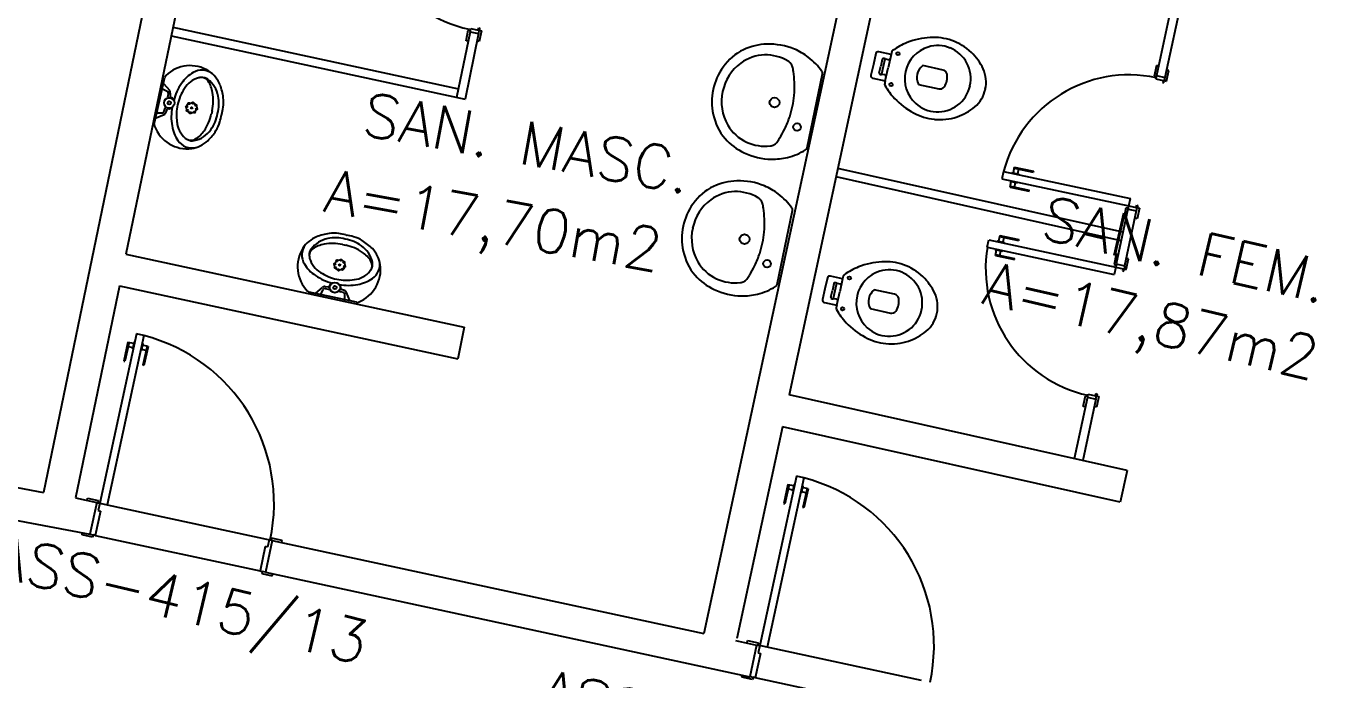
# Model space of a CAD drawing. Extents: x -152 to 150, y 325 to 437.
# Drawn here: x 71.87 to 77.9, y 360.64 to 363.66 of the extents above; entities that cross this region are included whole.
import ezdxf
from ezdxf.enums import TextEntityAlignment as Align

# ---------------------------------------------------------------- set-up
doc = ezdxf.new("R2010")
doc.units = 0
doc.header["$LTSCALE"] = 0.01
doc.header["$MEASUREMENT"] = 0
for name, color, linetype in [('ALV', 2, 'CONTINUOUS'), ('AREA', 2, 'CONTINUOUS'), ('DIV', 2, 'CONTINUOUS'), ('MAÇANETA', 2, 'CONTINUOUS'), ('PEÇAS', 1, 'CONTINUOUS'), ('PISO', 1, 'CONTINUOUS'), ('PORTA', 2, 'CONTINUOUS'), ('TEXTO', 2, 'CONTINUOUS'), ('TEXTO-ENDEREÇO', 2, 'CONTINUOUS')]:
    doc.layers.add(name, color=color, linetype=linetype)
doc.styles.add('UNB-100', font='simplex.shx', dxfattribs={"height": 3})
doc.styles.add('UNB-100-1', font='simplex.shx', dxfattribs={"height": 0.2})

msp = doc.modelspace()

# ---------------------------------------------------------------- linework, layer by layer
at = {"layer": 'ALV'}
for p, q in [((73.0892, 367.0249), (71.947, 361.5049)), ((76.273, 366.7568), (74.999, 360.853)), ((73.0959, 366.3171), (72.328, 362.6059)), ((76.1901, 365.6607), (75.394, 361.9554)), ((72.328, 362.6059), (73.8921, 362.2684)), ((66.8946, 362.4625), (71.947, 361.5049)), ((72.2976, 362.459), (72.095, 361.4797)), ((72.2976, 362.459), (73.8617, 362.1215)), ((66.867, 362.315), (72.161, 361.3117)), ((73.8921, 362.2684), (73.8617, 362.1215)), ((76.9555, 361.6064), (75.394, 361.9554)), ((75.3624, 361.8087), (75.1524, 360.831)), ((76.924, 361.4598), (75.3624, 361.8087)), ((76.9555, 361.6064), (76.924, 361.4598)), ((72.095, 361.4797), (72.1927, 361.4586)), ((72.1927, 361.4586), (72.161, 361.3117)), ((73.0041, 361.2835), (72.9724, 361.1369)), ((73.0041, 361.2835), (74.999, 360.853)), ((72.9724, 361.1369), (75.2117, 360.6537)), ((75.1456, 360.8214), (75.2433, 360.8003)), ((75.2433, 360.8003), (75.2117, 360.6537))]:
    msp.add_line(p, q, dxfattribs=at)
at = {"layer": 'DIV'}
for p, q in [((77.1799, 363.8411), (77.0917, 363.4305)), ((77.219, 363.8323), (77.1307, 363.4218)), ((72.5448, 363.6537), (73.8645, 363.3689)), ((72.5367, 363.6145), (73.8955, 363.3212)), ((73.9192, 363.6332), (73.8564, 363.3297)), ((73.9583, 363.6251), (73.8955, 363.3212)), ((73.9192, 363.6332), (73.9583, 363.6251)), ((77.0917, 363.4305), (77.1307, 363.4218)), ((76.9363, 362.707), (75.6187, 363.0015)), ((76.9279, 362.6679), (75.6103, 362.9623)), ((76.9594, 362.8146), (76.9047, 362.5604)), ((76.9984, 362.8058), (76.9439, 362.5523)), ((76.9607, 362.8143), (76.9997, 362.8055)), ((76.9047, 362.5604), (76.9439, 362.5523)), ((76.7724, 361.9444), (76.7115, 361.661)), ((76.8116, 361.9364), (76.7505, 361.6522)), ((76.7724, 361.9444), (76.8116, 361.9364))]:
    msp.add_line(p, q, dxfattribs=at)
at = {"layer": 'MAÇANETA'}
for p, q in [((76.4215, 362.9831), (76.4209, 362.9802)), ((76.4215, 362.9831), (76.4557, 362.9758)), ((76.4344, 363.008), (76.4288, 362.9816)), ((76.4334, 363.0031), (76.5214, 362.9844)), ((76.4344, 363.008), (76.5225, 362.9893)), ((76.453, 362.9989), (76.4484, 362.9774)), ((76.4557, 362.9758), (76.4551, 362.9729)), ((76.5225, 362.9893), (76.5214, 362.9844)), ((76.413, 362.943), (76.4136, 362.9459)), ((76.413, 362.943), (76.4472, 362.9357)), ((76.4147, 362.915), (76.4203, 362.9415)), ((76.4147, 362.915), (76.5027, 362.8963)), ((76.4157, 362.9199), (76.5038, 362.9012)), ((76.4353, 362.9158), (76.4399, 362.9373)), ((76.4472, 362.9357), (76.4478, 362.9387)), ((76.5027, 362.8963), (76.5038, 362.9012)), ((76.3669, 362.6923), (76.3611, 362.666)), ((76.3658, 362.6875), (76.4538, 362.6684)), ((76.3669, 362.6923), (76.4548, 362.6733)), ((76.3853, 362.6832), (76.3807, 362.6617)), ((76.4548, 362.6733), (76.4538, 362.6684)), ((76.3451, 362.6275), (76.3458, 362.6304)), ((76.3451, 362.6275), (76.3793, 362.6201)), ((76.3467, 362.5995), (76.3525, 362.6259)), ((76.3538, 362.6675), (76.3532, 362.6646)), ((76.3538, 362.6675), (76.388, 362.6601)), ((76.3673, 362.6001), (76.372, 362.6217)), ((76.3793, 362.6201), (76.38, 362.623)), ((76.388, 362.6601), (76.3874, 362.6572)), ((76.3467, 362.5995), (76.4347, 362.5804)), ((76.3478, 362.6044), (76.4357, 362.5853)), ((76.4347, 362.5804), (76.4357, 362.5853)), ((72.3373, 362.1998), (72.3184, 362.1118)), ((72.3422, 362.1988), (72.3232, 362.1108)), ((72.3373, 362.1998), (72.3637, 362.1941)), ((72.3653, 362.2014), (72.3579, 362.1672)), ((72.3653, 362.2014), (72.3682, 362.2008)), ((72.4054, 362.1928), (72.398, 362.1586)), ((72.4054, 362.1928), (72.4025, 362.1934)), ((72.338, 362.1792), (72.3595, 362.1746)), ((72.3579, 362.1672), (72.3609, 362.1666)), ((72.398, 362.1586), (72.3951, 362.1592)), ((72.4211, 362.1613), (72.3996, 362.1659)), ((72.4302, 362.1798), (72.4038, 362.1855)), ((72.4253, 362.1808), (72.4063, 362.0928)), ((72.4302, 362.1798), (72.4112, 362.0918)), ((72.3184, 362.1118), (72.3232, 362.1108)), ((72.4112, 362.0918), (72.4063, 362.0928)), ((75.3881, 361.5423), (75.3691, 361.4543)), ((75.393, 361.5412), (75.374, 361.4532)), ((75.3881, 361.5423), (75.4145, 361.5366)), ((75.4161, 361.5439), (75.4087, 361.5097)), ((75.4161, 361.5439), (75.419, 361.5433)), ((75.4562, 361.5353), (75.4488, 361.501)), ((75.4562, 361.5353), (75.4532, 361.5359)), ((75.481, 361.5222), (75.4546, 361.5279)), ((75.3888, 361.5217), (75.4103, 361.517)), ((75.4087, 361.5097), (75.4116, 361.5091)), ((75.4488, 361.501), (75.4458, 361.5017)), ((75.4719, 361.5037), (75.4504, 361.5084)), ((75.4761, 361.5233), (75.4571, 361.4353)), ((75.481, 361.5222), (75.462, 361.4343)), ((75.3691, 361.4543), (75.374, 361.4532)), ((75.462, 361.4343), (75.4571, 361.4353))]:
    msp.add_line(p, q, dxfattribs=at)
at = {"layer": 'PEÇAS'}
for p, q in [((75.7941, 363.5324), (75.783, 363.4822)), ((75.8649, 363.528), (75.8082, 363.5406)), ((75.8649, 363.528), (75.8513, 363.467)), ((75.8663, 363.5346), (75.8649, 363.528)), ((75.8675, 363.5397), (75.8663, 363.5346)), ((75.783, 363.4822), (75.7718, 363.4319)), ((75.8103, 363.4438), (75.8171, 363.4746)), ((75.824, 363.5053), (75.8171, 363.4746)), ((75.8284, 363.4721), (75.8207, 363.4374)), ((75.8361, 363.5067), (75.8284, 363.4721)), ((75.8378, 363.406), (75.8513, 363.467)), ((75.8513, 363.5039), (75.8406, 363.5062)), ((76.105, 363.4563), (76.0113, 363.4771)), ((72.4831, 363.3145), (72.5073, 363.4233)), ((72.676, 363.4219), (72.6723, 363.4215)), ((75.512, 363.2675), (75.5478, 363.4388)), ((75.7811, 363.4185), (75.8378, 363.406)), ((75.8357, 363.4336), (75.825, 363.436)), ((75.8363, 363.3993), (75.8352, 363.3943)), ((75.8378, 363.406), (75.8363, 363.3993)), ((72.5002, 363.3681), (72.5187, 363.3593)), ((72.5026, 363.3926), (72.5287, 363.3628)), ((72.5232, 363.3496), (72.521, 363.3353)), ((72.533, 363.35), (72.5321, 363.3364)), ((75.992, 363.3902), (76.0857, 363.3694)), ((72.4589, 363.2057), (72.4831, 363.3145)), ((72.5045, 363.2657), (72.5087, 363.2796)), ((72.4676, 363.2355), (72.5039, 363.2515)), ((72.4759, 363.2587), (72.4964, 363.2588)), ((72.5133, 363.2612), (72.5182, 363.2739)), ((72.7242, 363.2609), (72.7227, 363.2532)), ((72.7261, 363.2685), (72.7242, 363.2609)), ((72.7701, 363.2507), (72.7698, 363.249)), ((72.7705, 363.2523), (72.7701, 363.2507)), ((75.4762, 363.0962), (75.512, 363.2675)), ((72.6091, 363.1374), (72.6123, 363.1355)), ((75.3733, 362.6362), (75.4091, 362.8075)), ((73.344, 362.6945), (73.3457, 362.6942)), ((73.3457, 362.6942), (73.3474, 362.6938)), ((73.3283, 362.65), (73.3359, 362.6482)), ((73.3359, 362.6482), (73.3436, 362.6467)), ((75.3375, 362.4649), (75.3733, 362.6362)), ((73.1753, 362.5985), (73.1757, 362.5948)), ((73.4604, 362.5341), (73.4623, 362.5373)), ((75.5702, 362.4964), (75.559, 362.4462)), ((75.6409, 362.492), (75.5843, 362.5046)), ((75.6409, 362.492), (75.6273, 362.431)), ((75.6424, 362.4987), (75.6409, 362.492)), ((75.6435, 362.5037), (75.6424, 362.4987)), ((73.2061, 362.4254), (73.2358, 362.4518)), ((73.2307, 362.4232), (73.2393, 362.4418)), ((73.2485, 362.4562), (73.2621, 362.4554)), ((73.2489, 362.4464), (73.2633, 362.4444)), ((73.333, 362.4285), (73.3191, 362.4325)), ((73.3375, 362.4372), (73.3247, 362.442)), ((75.559, 362.4462), (75.5478, 362.3959)), ((75.5863, 362.4078), (75.5932, 362.4386)), ((75.6, 362.4693), (75.5932, 362.4386)), ((75.6044, 362.4361), (75.5967, 362.4014)), ((75.6121, 362.4707), (75.6044, 362.4361)), ((75.6273, 362.4679), (75.6166, 362.4703)), ((75.881, 362.4203), (75.7873, 362.4411)), ((73.2844, 362.4066), (73.1754, 362.4299)), ((73.3935, 362.3834), (73.2844, 362.4066)), ((73.3402, 362.3998), (73.34, 362.4203)), ((73.3636, 362.3918), (73.3473, 362.428)), ((75.5572, 362.3825), (75.6138, 362.37)), ((75.6117, 362.3976), (75.601, 362.4)), ((75.6138, 362.37), (75.6273, 362.431)), ((75.6123, 362.3633), (75.6112, 362.3583)), ((75.6138, 362.37), (75.6123, 362.3633)), ((75.768, 362.3542), (75.8618, 362.3334))]:
    msp.add_line(p, q, dxfattribs=at)
for centre, radius in [((75.8964, 363.5318), 0.0075), ((75.8648, 363.3892), 0.0075), ((72.528, 363.3045), 0.024), ((72.528, 363.3045), 0.0075), ((72.6087, 363.2871), 0.0035), ((72.6315, 363.2815), 0.024), ((72.6193, 363.3016), 0.0035), ((72.6315, 363.2815), 0.0035), ((72.6371, 363.3043), 0.0035), ((72.6516, 363.2937), 0.0035), ((72.6543, 363.2759), 0.0035), ((75.326, 363.3064), 0.0225), ((72.6114, 363.2693), 0.0035), ((72.6259, 363.2587), 0.0035), ((72.6437, 363.2614), 0.0035), ((75.43, 363.1927), 0.0175), ((75.1873, 362.675), 0.0225), ((73.2932, 362.5607), 0.0035), ((73.3161, 362.5553), 0.024), ((73.3037, 362.5753), 0.0035), ((73.3161, 362.5553), 0.0035), ((73.3215, 362.5782), 0.0035), ((73.3361, 362.5677), 0.0035), ((73.339, 362.5499), 0.0035), ((75.2913, 362.5614), 0.0175), ((73.2961, 362.5429), 0.0035), ((73.3107, 362.5324), 0.0035), ((73.3285, 362.5353), 0.0035), ((75.6724, 362.4958), 0.0075), ((73.294, 362.4516), 0.024), ((73.294, 362.4516), 0.0075), ((75.6408, 362.3532), 0.0075)]:
    msp.add_circle(centre, radius, dxfattribs=at)
for centre, radius, start, end in [((76.0582, 363.2857), 0.3204, 111.94817, 125.53833), ((76.0621, 363.2713), 0.3352, 92.73872, 111.63862), ((76.0641, 363.3635), 0.2433, 70.44097, 94.24843), ((76.0648, 363.3582), 0.248, 46.4132, 71.00322), ((75.2871, 363.3319), 0.242, 115.52395, 145.2294), ((75.2863, 363.3266), 0.1995, 91.82497, 125.66634), ((75.3008, 363.2929), 0.2832, 92.12802, 114.62913), ((75.2854, 363.3248), 0.2012, 59.2142, 91.57316), ((75.2994, 363.2674), 0.3086, 67.3661, 91.68795), ((75.2836, 363.2527), 0.3292, 52.93807, 65.78838), ((75.8054, 363.5292), 0.0118, 76.18729, 163.80608), ((75.8774, 363.5378), 0.0102, 122.24233, 169.17765), ((76.0819, 363.4151), 0.1544, 107.14211, 167.23747), ((76.081, 363.4238), 0.1458, 67.04067, 107.7843), ((76.0778, 363.4135), 0.1566, 28.70864, 67.4582), ((76.0489, 363.3456), 0.2681, 25.64653, 45.80535), ((72.6245, 363.3154), 0.1612, 57.42433, 134.1862), ((75.3034, 363.3123), 0.2667, 143.75708, 168.45004), ((75.2996, 363.3138), 0.2176, 126.55855, 168.69661), ((75.3712, 363.4626), 0.039, 37.70388, 63.75581), ((75.3666, 363.4606), 0.0439, 14.52526, 36.14236), ((75.2822, 363.4365), 0.1317, 5.40097, 15.49456), ((75.3025, 363.2792), 0.2967, 35.04722, 52.76559), ((75.8305, 363.5041), 0.00666, 131.38395, 169.52909), ((75.8294, 363.5042), 0.00592, 100.08459, 123.55023), ((75.8299, 363.497), 0.0131, 57.82808, 96.87374), ((75.844, 363.5176), 0.0119, 233.46584, 253.43416), ((75.8528, 363.512), 0.00832, 259.50115, 342.76822), ((76.0522, 363.4224), 0.0683, 126.79804, 208.17444), ((76.08, 363.4164), 0.1532, 347.4315, 28.14993), ((76.155, 363.3999), 0.149, 347.35806, 24.48432), ((72.5212, 363.42), 0.0142, 129.52574, 166.51585), ((72.7205, 363.305), 0.1624, 120.47815, 146.63095), ((72.6926, 363.3151), 0.1092, 105.48499, 149.37615), ((72.6783, 363.3786), 0.0775, 52.28847, 121.14801), ((72.6722, 363.3705), 0.0507, 93.12042, 99.95656), ((72.677, 363.385), 0.0369, 32.88452, 101.86826), ((72.6803, 363.3786), 0.0436, 52.94719, 95.7664), ((72.6315, 363.3138), 0.1247, 10.13352, 52.94719), ((72.5887, 363.3279), 0.142, 9.89831, 32.88452), ((72.6288, 363.3308), 0.146, 22.71968, 55.61422), ((75.0022, 363.3848), 0.416, 2.02753, 8.85266), ((74.945, 363.3806), 0.4734, 354.89955, 2.28827), ((75.537, 363.4421), 0.0113, 343.26888, 41.59671), ((75.7834, 363.4301), 0.0118, 171.1664, 258.78519), ((75.8168, 363.4421), 0.00666, 165.4434, 203.58853), ((75.8157, 363.4426), 0.00592, 211.42225, 234.88789), ((75.8192, 363.4488), 0.0131, 238.09874, 277.1444), ((75.8232, 363.4242), 0.0119, 81.53832, 101.50665), ((75.8336, 363.4255), 0.00832, 352.20426, 75.47134), ((76.0822, 363.4164), 0.1544, 167.73501, 227.83037), ((76.1002, 363.4326), 0.0241, 10.99664, 78.37678), ((76.0401, 363.4251), 0.0846, 326.70853, 8.26396), ((72.4981, 363.3649), 0.00375, 57.3316, 158.60986), ((72.5152, 363.3518), 0.00835, 345.01073, 64.72164), ((72.5138, 363.3506), 0.0193, 358.32605, 39.25299), ((72.5385, 363.3354), 0.00652, 171.36158, 248.58098), ((72.759, 363.2669), 0.2157, 143.81224, 166.79132), ((72.7744, 363.2513), 0.2125, 145.80187, 167.88047), ((72.5241, 363.3166), 0.2076, 346.59845, 9.89831), ((72.5154, 363.2963), 0.2641, 13.72339, 20.12211), ((72.4453, 363.2791), 0.3364, 8.52825, 13.72339), ((75.3029, 363.31), 0.2667, 167.96006, 192.65302), ((75.2988, 363.3101), 0.2176, 167.7135, 209.85155), ((75.0399, 363.3686), 0.3778, 347.83724, 355.44012), ((75.845, 363.3918), 0.0102, 165.79483, 212.73015), ((76.1155, 363.5437), 0.3204, 209.43415, 223.02431), ((76.0913, 363.3928), 0.0241, 256.5957, 323.97584), ((76.08, 363.4161), 0.1532, 306.82255, 347.54098), ((76.1549, 363.3993), 0.149, 310.48816, 347.61442), ((72.5135, 363.2796), 0.00485, 61.63853, 179.46413), ((72.5244, 363.2721), 0.00652, 86.34068, 163.56008), ((72.5255, 363.3332), 0.00485, 155.45753, 273.28313), ((72.5296, 363.2946), 0.0168, 253.31458, 309.89816), ((72.5337, 363.3128), 0.0168, 25.0235, 81.60708), ((72.7531, 363.2406), 0.2157, 168.13033, 191.10942), ((72.7737, 363.2483), 0.2125, 167.04118, 189.11978), ((72.5819, 363.3009), 0.1758, 344.80327, 11.45153), ((71.7791, 363.4728), 1.0157, 347.46083, 349.30591), ((72.6456, 363.3092), 0.1338, 349.30591, 8.52825), ((75.0389, 363.3638), 0.3778, 340.96998, 348.57286), ((76.1251, 363.5552), 0.3352, 223.33386, 242.23376), ((76.0777, 363.409), 0.1458, 227.18818, 267.93181), ((76.0792, 363.4197), 0.1566, 267.51428, 306.26384), ((76.0817, 363.4933), 0.2681, 289.16713, 309.32595), ((72.4754, 363.2625), 0.00375, 176.3118, 277.59006), ((72.4963, 363.2671), 0.00835, 270.20002, 349.91093), ((72.4956, 363.2688), 0.0193, 295.66866, 336.59561), ((72.5193, 363.2952), 0.2076, 325.02335, 348.3232), ((72.5783, 363.285), 0.1758, 323.47012, 350.11839), ((72.6326, 363.2504), 0.1338, 326.39341, 345.61574), ((71.7783, 363.4695), 1.0157, 345.61574, 347.46083), ((75.2802, 363.2985), 0.242, 191.1807, 220.88615), ((74.9471, 363.3908), 0.4734, 334.12184, 341.51055), ((76.0879, 363.4708), 0.2433, 240.72405, 264.53151), ((76.0908, 363.4752), 0.248, 263.96926, 288.55929), ((72.4728, 363.2028), 0.0142, 168.40581, 205.39592), ((72.6108, 363.2538), 0.1612, 200.73546, 277.49733), ((72.7022, 363.2225), 0.1624, 188.29071, 214.4435), ((72.6726, 363.2251), 0.1092, 185.54551, 229.43667), ((72.6178, 363.2522), 0.1247, 281.97447, 324.78813), ((72.5731, 363.2576), 0.142, 302.03713, 325.02335), ((72.4638, 363.3625), 0.3364, 321.19827, 326.39341), ((75.2815, 363.3038), 0.1995, 210.74376, 244.58513), ((74.9979, 363.3641), 0.416, 327.55744, 334.38257), ((72.6327, 363.1737), 0.0775, 213.77364, 282.63319), ((72.6306, 363.1837), 0.0507, 234.9651, 241.80124), ((72.6289, 363.1685), 0.0369, 233.0534, 302.03713), ((72.6346, 363.1729), 0.0436, 239.15525, 281.97447), ((72.6082, 363.238), 0.146, 279.30743, 312.20198), ((72.5201, 363.3173), 0.2641, 314.79955, 321.19827), ((75.3083, 363.3288), 0.2832, 221.78097, 244.28209), ((75.2814, 363.3057), 0.2012, 244.83694, 277.19591), ((75.3048, 363.1451), 0.039, 272.65429, 298.70623), ((75.3015, 363.1488), 0.0439, 300.26775, 321.88484), ((75.2338, 363.2047), 0.1317, 320.91555, 331.00913), ((75.465, 363.0976), 0.0113, 294.81339, 353.14122), ((75.3173, 363.3528), 0.3086, 244.72215, 269.044), ((75.3123, 363.3734), 0.3292, 269.96894, 282.81925), ((75.3153, 363.3407), 0.2967, 283.64452, 301.36288), ((75.1485, 362.7006), 0.242, 115.52245, 145.2279), ((75.1622, 362.6615), 0.2832, 92.12652, 114.62763), ((75.1608, 362.636), 0.3086, 67.3646, 91.68645), ((75.148, 362.6191), 0.3292, 53.58935, 66.43966), ((75.1609, 362.6825), 0.2176, 126.55705, 168.6951), ((75.1476, 362.6952), 0.1995, 91.82347, 125.66484), ((75.1468, 362.6935), 0.2012, 59.2127, 91.57166), ((75.2325, 362.8313), 0.039, 37.70238, 63.75431), ((75.2279, 362.8293), 0.0439, 14.52376, 36.14086), ((75.1638, 362.6478), 0.2967, 35.04572, 52.76408), ((75.1647, 362.6809), 0.2667, 143.75558, 168.44854), ((75.1436, 362.8051), 0.1317, 5.39947, 15.49306), ((74.8635, 362.7535), 0.416, 2.02603, 8.85116), ((75.3983, 362.8107), 0.0113, 343.26738, 41.59521), ((75.1643, 362.6787), 0.2667, 167.95856, 192.65152), ((74.8064, 362.7493), 0.4734, 354.89805, 2.28677), ((73.2669, 362.5522), 0.146, 113.22968, 146.12422), ((73.2838, 362.555), 0.1247, 100.64352, 143.45719), ((73.3024, 362.4391), 0.2641, 104.23339, 110.63211), ((73.3201, 362.3691), 0.3364, 99.03825, 104.23339), ((73.2972, 362.5055), 0.1758, 75.31327, 101.96153), ((73.2883, 362.5692), 0.1338, 79.81591, 99.03825), ((73.1324, 361.7012), 1.0157, 77.97083, 79.81591), ((73.3131, 362.5021), 0.1758, 53.98012, 80.62839), ((73.1357, 361.7005), 1.0157, 76.12574, 77.97083), ((73.3472, 362.5566), 0.1338, 56.90341, 76.12574), ((75.1602, 362.6788), 0.2176, 167.712, 209.85005), ((74.9013, 362.7373), 0.3778, 347.83574, 355.43862), ((73.2823, 362.548), 0.1612, 147.93433, 224.6962), ((73.2186, 362.6012), 0.0775, 142.79847, 211.65801), ((73.2186, 362.6033), 0.0436, 143.45719, 186.2764), ((73.2122, 362.5999), 0.0369, 123.39452, 192.37826), ((73.2701, 362.5121), 0.142, 100.40831, 123.39452), ((73.2819, 362.4476), 0.2076, 77.10845, 100.40831), ((73.3034, 362.443), 0.2076, 55.53335, 78.8332), ((73.3455, 362.5418), 0.1247, 12.48447, 55.29813), ((73.2365, 362.3869), 0.3364, 51.70827, 56.90341), ((73.3405, 362.4971), 0.142, 32.54713, 55.53335), ((73.2813, 362.4436), 0.2641, 45.30955, 51.70827), ((73.3598, 362.5324), 0.146, 9.81743, 42.71198), ((75.1415, 362.6672), 0.242, 191.1792, 220.88465), ((74.9003, 362.7325), 0.3778, 340.96848, 348.57136), ((73.2918, 362.6441), 0.1624, 210.98815, 237.14095), ((73.2268, 362.5952), 0.0507, 183.63042, 190.46656), ((73.2819, 362.6161), 0.1092, 195.99499, 239.88615), ((73.344, 362.5348), 0.1612, 291.24546, 8.00733), ((73.4291, 362.5536), 0.0369, 323.5634, 32.54713), ((73.4247, 362.5593), 0.0436, 329.66525, 12.48447), ((73.4239, 362.5574), 0.0775, 304.28364, 13.14319), ((75.1428, 362.6724), 0.1995, 210.74226, 244.58363), ((74.8592, 362.7327), 0.416, 327.55594, 334.38107), ((74.8085, 362.7594), 0.4734, 334.12034, 341.50905), ((75.8381, 362.2353), 0.3352, 92.73872, 111.63862), ((75.8401, 362.3275), 0.2433, 70.44097, 94.24843), ((75.8408, 362.3222), 0.248, 46.4132, 71.00322), ((73.3295, 362.6829), 0.2157, 234.32224, 257.30132), ((73.345, 362.6984), 0.2125, 236.31187, 258.39047), ((73.3721, 362.5968), 0.1092, 276.05551, 319.94667), ((73.3745, 362.6265), 0.1624, 278.80071, 304.9535), ((73.4139, 362.5553), 0.0507, 325.4751, 332.31124), ((75.1697, 362.6975), 0.2832, 221.77947, 244.28058), ((75.1428, 362.6744), 0.2012, 244.83544, 277.19441), ((75.0952, 362.5733), 0.1317, 320.91404, 331.00763), ((75.5815, 362.4932), 0.0118, 76.18729, 163.80608), ((75.6535, 362.5018), 0.0102, 122.24233, 169.17765), ((75.8343, 362.2497), 0.3204, 111.94817, 125.53833), ((75.858, 362.3791), 0.1544, 107.14211, 167.23747), ((75.857, 362.3878), 0.1458, 67.04067, 107.7843), ((75.8539, 362.3775), 0.1566, 28.70864, 67.4582), ((75.8249, 362.3097), 0.2681, 25.64653, 45.80535), ((73.1786, 362.4437), 0.0142, 220.03574, 257.02585), ((73.2481, 362.437), 0.0193, 88.83605, 129.76299), ((73.2469, 362.4383), 0.00835, 75.52073, 155.23164), ((73.263, 362.4618), 0.00652, 261.87158, 339.09098), ((73.2653, 362.4488), 0.00485, 245.96753, 3.79313), ((73.2857, 362.4572), 0.0168, 115.5335, 172.11708), ((73.3481, 362.6978), 0.2125, 257.55118, 279.62978), ((73.3559, 362.6773), 0.2157, 258.64033, 281.61942), ((73.3191, 362.4373), 0.00485, 152.14853, 269.97413), ((73.3039, 362.4533), 0.0168, 343.82458, 40.40816), ((73.3265, 362.4483), 0.00652, 176.85068, 254.07008), ((73.33, 362.4195), 0.0193, 26.17866, 67.10561), ((75.1786, 362.7214), 0.3086, 244.72065, 269.0425), ((75.1662, 362.5137), 0.039, 272.65279, 298.70472), ((75.1628, 362.5175), 0.0439, 300.26625, 321.88334), ((75.1767, 362.7094), 0.2967, 283.64302, 301.36138), ((75.3264, 362.4662), 0.0113, 294.81189, 353.13972), ((75.6065, 362.4681), 0.00666, 131.38395, 169.52909), ((75.6054, 362.4682), 0.00592, 100.08459, 123.55023), ((75.6059, 362.461), 0.0131, 57.82808, 96.87374), ((75.62, 362.4817), 0.0119, 233.46584, 253.43416), ((75.6288, 362.4761), 0.00832, 259.50115, 342.76822), ((75.8282, 362.3864), 0.0683, 126.79804, 208.17444), ((75.8561, 362.3804), 0.1532, 347.4315, 28.14993), ((73.2339, 362.4212), 0.00375, 147.8416, 249.11986), ((73.3317, 362.4202), 0.00835, 0.71002, 80.42093), ((73.3365, 362.3993), 0.00375, 266.8218, 8.10006), ((73.3962, 362.3973), 0.0142, 258.91581, 295.90592), ((75.1736, 362.742), 0.3292, 269.96744, 282.81775), ((75.5595, 362.3941), 0.0118, 171.1664, 258.78519), ((75.5928, 362.4062), 0.00666, 165.4434, 203.58853), ((75.5917, 362.4066), 0.00592, 211.42225, 234.88789), ((75.5952, 362.4128), 0.0131, 238.09874, 277.1444), ((75.5992, 362.3882), 0.0119, 81.53832, 101.50665), ((75.6096, 362.3895), 0.00832, 352.20426, 75.47134), ((75.8583, 362.3804), 0.1544, 167.73501, 227.83037), ((75.8762, 362.3966), 0.0241, 10.99664, 78.37678), ((75.8162, 362.3891), 0.0846, 326.70853, 8.26396), ((75.931, 362.3639), 0.149, 347.35806, 24.48432), ((75.621, 362.3558), 0.0102, 165.79483, 212.73015), ((75.8916, 362.5078), 0.3204, 209.43415, 223.02431), ((75.8674, 362.3569), 0.0241, 256.5957, 323.97584), ((75.856, 362.3801), 0.1532, 306.82255, 347.54098), ((75.9309, 362.3633), 0.149, 310.48816, 347.61442), ((75.9011, 362.5192), 0.3352, 223.33386, 242.23376), ((75.8537, 362.373), 0.1458, 227.18818, 267.93181), ((75.8552, 362.3837), 0.1566, 267.51428, 306.26384), ((75.8639, 362.4348), 0.2433, 240.72405, 264.53151), ((75.8668, 362.4392), 0.248, 263.96926, 288.55929), ((75.8577, 362.4574), 0.2681, 289.16713, 309.32595)]:
    msp.add_arc(centre, radius, start, end, dxfattribs=at)
at = {"layer": 'PISO'}
for radius, end in [(382.359, 90.017622), (375.7445, 90.017932)]:
    msp.add_arc((0.4633, 0.5064), radius, 69.089575, end, dxfattribs=at)
at = {"layer": 'PORTA'}
for p, q in [((73.9004, 363.5911), (73.9104, 363.6401)), ((73.9104, 363.6401), (73.9202, 363.6381)), ((73.9192, 363.6332), (73.9202, 363.6381)), ((73.9202, 363.6381), (73.9223, 363.6479)), ((73.9223, 363.6479), (73.9565, 363.6408)), ((73.9565, 363.6408), (73.9585, 363.6506)), ((73.9584, 363.6251), (73.9614, 363.6398)), ((73.9585, 363.6506), (73.9634, 363.6496)), ((73.9712, 363.6378), (73.9611, 363.5888)), ((73.9634, 363.6496), (73.9614, 363.6398)), ((73.9614, 363.6398), (73.9712, 363.6378)), ((73.9101, 363.5891), (73.9004, 363.5911)), ((73.9611, 363.5888), (73.9513, 363.5908)), ((77.0913, 363.4766), (77.0809, 363.4277)), ((77.101, 363.4745), (77.0913, 363.4766)), ((77.0809, 363.4277), (77.0906, 363.4256)), ((77.0906, 363.4256), (77.0886, 363.4159)), ((77.0886, 363.4159), (77.1228, 363.4086)), ((77.0917, 363.4305), (77.0906, 363.4256)), ((77.1228, 363.4086), (77.1207, 363.3988)), ((77.1207, 363.3988), (77.1256, 363.3978)), ((77.1256, 363.3978), (77.1277, 363.4075)), ((77.1308, 363.4222), (77.1277, 363.4075)), ((77.1277, 363.4075), (77.1375, 363.4055)), ((77.1375, 363.4055), (77.1479, 363.4544)), ((77.1479, 363.4544), (77.1381, 363.4564)), ((76.3842, 362.988), (76.3769, 362.9537)), ((76.3842, 362.988), (76.9711, 362.8632)), ((76.3769, 362.9537), (76.9638, 362.829)), ((76.9638, 362.829), (76.9711, 362.8632)), ((76.9415, 362.7724), (76.9519, 362.8213)), ((76.9519, 362.8213), (76.9617, 362.8192)), ((76.9607, 362.8143), (76.9617, 362.8192)), ((76.9617, 362.8192), (76.9638, 362.829)), ((76.9638, 362.829), (76.998, 362.8217)), ((76.998, 362.8217), (77.0001, 362.8315)), ((76.9998, 362.806), (77.0029, 362.8207)), ((77.0001, 362.8315), (77.005, 362.8304)), ((77.0127, 362.8186), (77.0023, 362.7697)), ((77.005, 362.8304), (77.0029, 362.8207)), ((77.0029, 362.8207), (77.0127, 362.8186)), ((76.9513, 362.7703), (76.9415, 362.7724)), ((77.0023, 362.7697), (76.9925, 362.7717)), ((76.3091, 362.6384), (76.3165, 362.6726)), ((76.3091, 362.6384), (76.8955, 362.5112)), ((76.3165, 362.6726), (76.9029, 362.5454)), ((76.9058, 362.6062), (76.8953, 362.5573)), ((76.8953, 362.5573), (76.905, 362.5552)), ((76.905, 362.5552), (76.9029, 362.5454)), ((76.9061, 362.5601), (76.905, 362.5552)), ((76.9156, 362.6041), (76.9058, 362.6062)), ((76.9518, 362.5348), (76.9624, 362.5837)), ((76.9624, 362.5837), (76.9526, 362.5858)), ((76.9029, 362.5454), (76.8955, 362.5112)), ((76.9029, 362.5454), (76.9371, 362.538)), ((76.9371, 362.538), (76.935, 362.5282)), ((76.935, 362.5282), (76.9399, 362.5272)), ((76.9399, 362.5272), (76.942, 362.5369)), ((76.9452, 362.5516), (76.942, 362.5369)), ((76.942, 362.5369), (76.9518, 362.5348)), ((72.3762, 362.2375), (72.2074, 361.4555)), ((72.4104, 362.2301), (72.2416, 361.4481)), ((72.4104, 362.2301), (72.3762, 362.2375)), ((76.7533, 361.9025), (76.7639, 361.9514)), ((76.7639, 361.9514), (76.7736, 361.9493)), ((76.7726, 361.9444), (76.7736, 361.9493)), ((76.7736, 361.9493), (76.7758, 361.959)), ((76.7758, 361.959), (76.81, 361.9516)), ((76.81, 361.9516), (76.8121, 361.9614)), ((76.8117, 361.9359), (76.8149, 361.9506)), ((76.8121, 361.9614), (76.817, 361.9603)), ((76.817, 361.9603), (76.8149, 361.9506)), ((76.8149, 361.9506), (76.8246, 361.9484)), ((76.763, 361.9004), (76.7533, 361.9025)), ((76.814, 361.8996), (76.8043, 361.9017)), ((76.8246, 361.9484), (76.814, 361.8996)), ((75.4269, 361.5799), (75.2582, 360.7979)), ((75.4611, 361.5725), (75.2924, 360.7905)), ((75.4611, 361.5725), (75.4269, 361.5799)), ((72.1487, 361.4681), (72.1509, 361.4779)), ((72.1509, 361.4779), (72.1997, 361.4673)), ((72.1997, 361.4673), (72.1976, 361.4576)), ((72.2098, 361.4191), (72.1855, 361.3067)), ((72.1927, 361.4586), (72.1976, 361.4576)), ((72.1976, 361.4576), (72.2074, 361.4555)), ((72.2074, 361.4555), (72.2, 361.4213)), ((72.2, 361.4213), (72.2098, 361.4191)), ((72.2074, 361.4555), (72.2416, 361.4481)), ((72.2416, 361.4481), (72.9992, 361.2846)), ((72.1248, 361.3096), (72.1269, 361.3194)), ((72.1736, 361.2991), (72.1248, 361.3096)), ((72.1611, 361.312), (72.1758, 361.3088)), ((72.1758, 361.3088), (72.1736, 361.2991)), ((72.1855, 361.3067), (72.1758, 361.3088)), ((72.1855, 361.3067), (72.948, 361.1422)), ((72.9894, 361.2867), (72.982, 361.2525)), ((72.9992, 361.2846), (72.9894, 361.2867)), ((73.0013, 361.2944), (72.9992, 361.2846)), ((73.0502, 361.2838), (73.0013, 361.2944)), ((72.9722, 361.2546), (72.948, 361.1422)), ((72.982, 361.2525), (72.9722, 361.2546)), ((73.0041, 361.2835), (72.9992, 361.2846)), ((73.048, 361.274), (73.0502, 361.2838)), ((72.948, 361.1422), (72.9577, 361.1401)), ((72.9577, 361.1401), (72.9556, 361.1303)), ((72.9556, 361.1303), (73.0045, 361.1198)), ((72.9724, 361.1369), (72.9577, 361.1401)), ((73.0045, 361.1198), (73.0066, 361.1295)), ((75.1995, 360.8106), (75.2016, 360.8204)), ((75.2016, 360.8204), (75.2505, 360.8098)), ((75.2505, 360.8098), (75.2484, 360.8)), ((75.2606, 360.7616), (75.2363, 360.6492)), ((75.2435, 360.8011), (75.2484, 360.8)), ((75.2484, 360.8), (75.2582, 360.7979)), ((76.006, 360.6366), (75.2484, 360.8)), ((75.2582, 360.7979), (75.2508, 360.7637)), ((75.2508, 360.7637), (75.2606, 360.7616)), ((75.1755, 360.6521), (75.1777, 360.6619)), ((75.2244, 360.6415), (75.1755, 360.6521)), ((75.2119, 360.6545), (75.2265, 360.6513)), ((75.2265, 360.6513), (75.2244, 360.6415)), ((75.2363, 360.6492), (75.2265, 360.6513)), ((75.9987, 360.4847), (75.2363, 360.6492))]:
    msp.add_line(p, q, dxfattribs=at)
for centre, radius, start, end in [((78.3991, 364.5168), 0.9, 167.19392, 255.2837), ((74.042, 364.2307), 0.6, 170.58562, 257.71963), ((76.9648, 362.8339), 0.6, 77.99702, 165.13103), ((76.9018, 362.5405), 0.6, 170.63186, 257.76587), ((72.2123, 361.4544), 0.8, 347.82197, 75.67286), ((75.2631, 360.7969), 0.8, 347.82197, 75.67286)]:
    msp.add_arc(centre, radius, start, end, dxfattribs=at)

# ---------------------------------------------------------------- texts
at = {"layer": 'AREA', "style": 'UNB-100'}
for s, rotation, p in [('A=17,70m2', 349.68276, (73.234, 362.8044)), ('A=17,87m2', 346.90497, (76.2775, 362.3804))]:
    msp.add_text(s, height=0.2, rotation=rotation, dxfattribs=at).set_placement(p)
at = {"layer": 'TEXTO', "style": 'UNB-100'}
for s, rotation, p in [('SAN. MASC.', 349.68276, (73.41, 363.158)), ('SAN. FEM.', 346.90497, (76.5469, 362.6814))]:
    msp.add_text(s, height=0.2, rotation=rotation, dxfattribs=at).set_placement(p)
at = {"layer": 'TEXTO-ENDEREÇO', "style": 'UNB-100-1'}
for s, p in [('ASS-415/13', (72.5589, 360.9161)), ('ASS-418/13', (75.0845, 360.2913))]:
    msp.add_text(s, height=0.2, rotation=346.48848, dxfattribs=at).set_placement(p, align=Align.CENTER)

doc.saveas('drawing.dxf')
